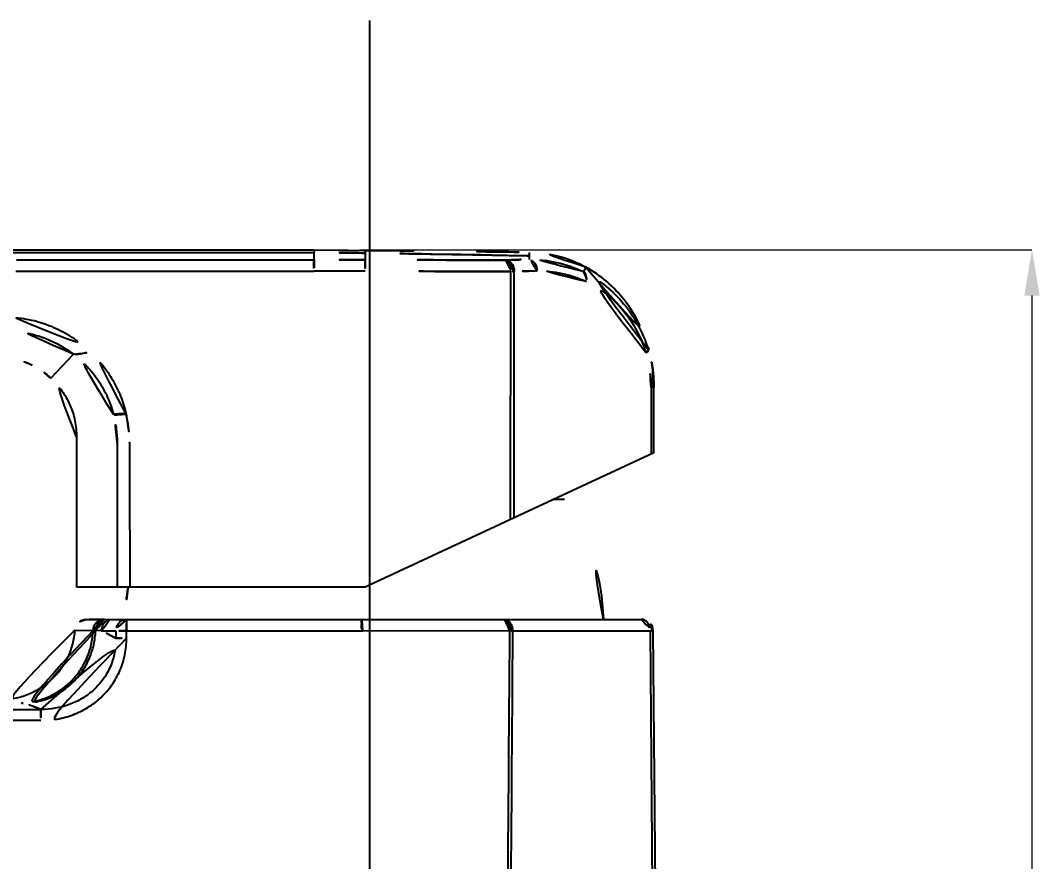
# Model space of a CAD drawing. Extents: x 16296660632 to 16296672714, y -37409619871 to -37409617455.
# Drawn here: x 16296672034.2 to 16296672123.3, y -37409617782.3 to -37409617708.8 of the extents above; entities that cross this region are included whole.
import ezdxf

# ---------------------------------------------------------------- set-up
doc = ezdxf.new("R2010")
doc.units = 0
doc.header["$LTSCALE"] = 10
doc.header["$MEASUREMENT"] = 0
doc.header["$PDMODE"] = 3
doc.header["$PDSIZE"] = -10
doc.linetypes.add('ACAD_ISO08W100', pattern=[36, 24, -3, 6, -3])
doc.layers.get('0').update_dxf_attribs({"linetype": 'CONTINUOUS'})
doc.layers.get('DEFPOINTS').update_dxf_attribs({"linetype": 'CONTINUOUS'})
doc.layers.add('02___PRT_ALL_AXES', color=7, linetype='CONTINUOUS')
doc.styles.add('Daelim Dimension', font='')
doc.styles.get('Daelim Dimension').set_extended_font_data('나눔고딕')
doc.dimstyles.new('DEFAULT', dxfattribs={"dimscale": 2, "dimtxt": 2, "dimasz": 2, "dimexe": 0, "dimexo": 2, "dimgap": 1, "dimtad": 1, "dimdec": 1, "dimzin": 9, "dimdsep": 46, "dimtxsty": 'Daelim Dimension', "dimcen": 0.5, "dimclrd": 252, "dimclre": 252, "dimclrt": 3, "dimadec": 1, "dimazin": 0, "dimtfac": 1, "dimtdec": 1, "dimtix": 1, "dimtmove": 0, "dimatfit": 3, "dimfxl": 1, "dimtolj": 1, "dimtzin": 1, "dimlwd": 9, "dimlwe": 9, "dimarcsym": 0})

# ---------------------------------------------------------------- blocks, each defined once
blk = doc.blocks.new('*D4')
at = {"color": 5, "lineweight": 9, "transparency": 16777216}
for p, q in [((16296672063.88, -37409617728.86393), (16296672122.59532, -37409617728.86393)), ((16296672122.59532, -37409617732.86393), (16296672122.59532, -37409617865.16254)), ((16296672094.1485, -37409617869.16254), (16296672122.59532, -37409617869.16254))]:
    blk.add_line(p, q, dxfattribs=at)
at = {"color": 5, "transparency": 16777216}
for points in [[(16296672121.92866, -37409617732.86393), (16296672123.26199, -37409617732.86393), (16296672122.59532, -37409617728.86393)], [(16296672121.92866, -37409617865.16254), (16296672123.26199, -37409617865.16254), (16296672122.59532, -37409617869.16254)]]:
    blk.add_solid(points, dxfattribs=at)
at = {"layer": 'DEFPOINTS', "color": 0, "transparency": 16777216}
for p in [(16296672059.88, -37409617728.86393), (16296672090.1485, -37409617869.16254), (16296672122.59532, -37409617869.16254)]:
    blk.add_point(p, dxfattribs=at)
at = {"color": 7, "transparency": 16777216, "insert": (16296672115.1876, -37409617799.01324), "char_height": 10, "attachment_point": 5, "rotation": 90, "style": 'Daelim Dimension'}
blk.add_mtext('\\A1;140', dxfattribs=at)

msp = doc.modelspace()

# ---------------------------------------------------------------- linework, layer by layer
at = {"color": 1, "linetype": 'ACAD_ISO08W100'}
msp.add_line((16296672064.74164, -37409617897.5214), (16296672064.74164, -37409617708.816849), dxfattribs=at)
at = {"color": 7, "linetype": 'Continuous'}
for p, q in [((16296671986.934879, -37409617728.863922), (16296672059.879999, -37409617728.86393)), ((16296672059.88154, -37409617728.863953), (16296672059.88154, -37409617729.082443)), ((16296672059.88154, -37409617728.863953), (16296672061.97286, -37409617728.884857)), ((16296672061.97286, -37409617728.884857), (16296672062.866091, -37409617728.893883)), ((16296672062.866091, -37409617728.893883), (16296672064.334629, -37409617728.908821)), ((16296672064.334629, -37409617728.908821), (16296672064.336, -37409617729.145973)), ((16296672064.334629, -37409617728.908821), (16296672066.37709, -37409617728.929893)), ((16296671982.397579, -37409617729.082481), (16296672059.88308, -37409617729.082527)), ((16296672033.88378, -37409617729.728233), (16296672059.88765, -37409617729.737038)), ((16296672059.881109, -37409617729.702789), (16296672059.881109, -37409617729.082413)), ((16296672064.336, -37409617729.145973), (16296672064.33493, -37409617729.741562)), ((16296672076.662081, -37409617729.763496), (16296672076.59766, -37409617729.765762)), ((16296672078.65737, -37409617729.08255), (16296672078.66507, -37409617729.383583)), ((16296672078.66507, -37409617729.383583), (16296672078.665119, -37409617729.709427)), ((16296672033.83696, -37409617730.717056), (16296672059.879169, -37409617730.727417)), ((16296672064.341591, -37409617730.732063), (16296672059.87879, -37409617730.730118)), ((16296672083.629089, -37409617730.376869), (16296672083.412661, -37409617730.769913)), ((16296672077.051371, -37409617730.760597), (16296672077.01067, -37409617752.443352)), ((16296672077.370239, -37409617752.275688), (16296672077.370239, -37409617730.759003)), ((16296672089.126829, -37409617737.576057), (16296672089.07295, -37409617737.590752)), ((16296672036.893311, -37409617740.080399), (16296672038.85812, -37409617737.970222)), ((16296672089.480671, -37409617739.450104), (16296672089.469391, -37409617739.351021)), ((16296672089.32008, -37409617740.862549), (16296672089.55945, -37409617740.862549)), ((16296672089.32008, -37409617740.862549), (16296672089.32008, -37409617746.703377)), ((16296672089.55945, -37409617746.591759), (16296672089.55945, -37409617740.862549)), ((16296672039.12389, -37409617745.204086), (16296672039.12373, -37409617758.351021)), ((16296672042.67395, -37409617745.797493), (16296672042.67235, -37409617748.375816)), ((16296672042.6728, -37409617745.697609), (16296672042.67395, -37409617745.797493)), ((16296672043.747841, -37409617745.73362), (16296672043.752609, -37409617748.202393)), ((16296672089.55945, -37409617746.591759), (16296672064.34164, -37409617758.351021)), ((16296672042.67234, -37409617748.375816), (16296672042.66865, -37409617758.351013)), ((16296672043.752609, -37409617748.202377), (16296672043.75297, -37409617748.314003)), ((16296672043.75296, -37409617748.314003), (16296672043.773729, -37409617758.351013)), ((16296672064.34164, -37409617758.351021), (16296672039.12369, -37409617758.351021)), ((16296672039.990311, -37409617761.151016), (16296672088.46814, -37409617761.151016)), ((16296672041.547319, -37409617761.150993), (16296672040.229271, -37409617761.151016)), ((16296672038.99305, -37409617762.084373), (16296672040.56974, -37409617762.12278)), ((16296672040.56922, -37409617762.122772), (16296672040.790119, -37409617762.129318)), ((16296672041.28293, -37409617762.151039), (16296672040.79011, -37409617762.129318)), ((16296672041.282709, -37409617762.151016), (16296672042.56513, -37409617762.151016)), ((16296672042.565121, -37409617762.151016), (16296672042.566971, -37409617762.80191)), ((16296672043.490971, -37409617762.802063), (16296672043.491131, -37409617762.142281)), ((16296672043.491131, -37409617762.142281), (16296672064.13644, -37409617762.142281)), ((16296672064.154421, -37409617762.13279), (16296672076.980579, -37409617762.142288)), ((16296672077.219101, -37409617762.146957), (16296672089.2286, -37409617762.142838)), ((16296672089.22858, -37409617762.142838), (16296672090.1485, -37409617869.162537)), ((16296672089.4681, -37409617762.142288), (16296672090.40205, -37409617869.162537)), ((16296671972.063919, -37409617769.063477), (16296672036.01605, -37409617769.018784)), ((16296672035.994381, -37409617769.994019), (16296671972.0413, -37409617770.038879))]:
    msp.add_line(p, q, dxfattribs=at)
for centre, radius, start, end in [((16296672044.606319, -37409620092.100166), 2363.267756, 89.234120045, 89.366364168), ((16296672083.380501, -37409617730.786583), 0.036286, 23.32383364, 27.47123978), ((16296672077.06571, -37409617740.816971), 12.488958, 15.04033313, 17.08559912), ((16296672078.24777, -37409617740.872467), 11.311677, 0.05027018, 16.86348864), ((16296672076.927259, -37409617740.851059), 12.631514, 6.82005689, 15.02673257), ((16296672032.126329, -37409617745.192734), 6.988386, 63.42468554, 79.70923864), ((16296672079.002649, -37409617740.87278), 10.317432, 0.05682716, 16.89045297), ((16296672032.12747, -37409617745.201012), 6.995281, 47.2679897, 63.46329516), ((16296672032.16135, -37409617745.163788), 6.944947, 47.05061293, 47.26490113), ((16296672032.170139, -37409617745.926872), 10.531927, 14.55113789, 14.84894186), ((16296672021.294781, -37409617745.666946), 22.453312, 359.82995546, 0.08873792), ((16296672039.990829, -37409617762.151016), 1, 90.08097867, 176.17837953), ((16296672088.46814, -37409617762.151016), 1, 0.50008551, 90), ((16296672076.555639, -37409617789.967697), 27.828655, 88.63394466, 89.12504797)]:
    msp.add_arc(centre, radius, start, end, dxfattribs=at)
for points, knots in [([(16296672066.37709, -37409617728.929893), (16296672066.74255, -37409617728.933723), (16296672068.196989, -37409617728.949028), (16296672069.65144, -37409617728.964737), (16296672070.740419, -37409617728.976921)], [0, 0, 0, 0, 0.251267971, 1, 1, 1, 1]), ([(16296672059.88765, -37409617729.737038), (16296672059.88257, -37409617729.749863), (16296672059.877159, -37409617729.78746), (16296672059.87141, -37409617729.857437), (16296672059.869341, -37409617729.955544), (16296672059.86832, -37409617730.131721), (16296672059.869249, -37409617730.391876), (16296672059.87499, -37409617730.610657), (16296672059.879169, -37409617730.727417)], [0, 0, 0, 0, 0.041707102, 0.113380247, 0.213216603, 0.338014988, 0.646551089, 1, 1, 1, 1]), ([(16296672059.87916, -37409617729.702797), (16296672059.880699, -37409617729.705521), (16296672059.88592, -37409617729.716232), (16296672059.887381, -37409617729.72834), (16296672059.88765, -37409617729.737061)], [0, 0, 0, 0, 0.263537096, 1, 1, 1, 1]), ([(16296672064.336, -37409617729.145973), (16296672063.965321, -37409617729.140633), (16296672062.48102, -37409617729.119263), (16296672060.99671, -37409617729.098297), (16296672059.88308, -37409617729.082458)], [0, 0, 0, 0, 0.249733223, 1, 1, 1, 1]), ([(16296672064.33494, -37409617729.741608), (16296672063.96484, -37409617729.741203), (16296672062.482389, -37409617729.73954), (16296672060.999941, -37409617729.738297), (16296672059.8876, -37409617729.737152)], [0, 0, 0, 0, 0.249658341, 1, 1, 1, 1]), ([(16296672064.33494, -37409617729.741524), (16296672064.337521, -37409617729.778069), (16296672064.338169, -37409617729.888962), (16296672064.341129, -37409617730.101883), (16296672064.3417, -37409617730.395477), (16296672064.34181, -37409617730.614883), (16296672064.341591, -37409617730.732063)], [0, 0, 0, 0, 0.110967093, 0.335544793, 0.645087325, 1, 1, 1, 1]), ([(16296672078.66506, -37409617729.383659), (16296672078.150249, -37409617729.365379), (16296672077.085119, -37409617729.350166), (16296672075.43759, -37409617729.316521), (16296672073.697769, -37409617729.287903), (16296672071.885799, -37409617729.258659), (16296672070.02607, -37409617729.229889), (16296672067.504499, -37409617729.191963), (16296672065.605021, -37409617729.1642), (16296672064.336, -37409617729.145973)], [0, 0, 0, 0, 0.107836159, 0.222969974, 0.34496771, 0.472085893, 0.602330723, 0.734321042, 1, 1, 1, 1]), ([(16296672076.600821, -37409617729.765503), (16296672074.62421, -37409617729.758919), (16296672070.53558, -37409617729.750252), (16296672066.446951, -37409617729.743797), (16296672064.33494, -37409617729.741524)], [0, 0, 0, 0, 0.483442885, 1, 1, 1, 1]), ([(16296672076.19413, -37409617729.043533), (16296672076.614031, -37409617729.049561), (16296672077.43539, -37409617729.059868), (16296672078.256821, -37409617729.070442), (16296672078.658131, -37409617729.082611)], [0, 0, 0, 0, 0.511236266, 1, 1, 1, 1]), ([(16296672076.59766, -37409617729.765762), (16296672076.63118, -37409617729.772003), (16296672076.6994, -37409617729.797783), (16296672076.78993, -37409617729.870323), (16296672076.8738, -37409617729.972061), (16296672076.960661, -37409617730.093674), (16296672077.023069, -37409617730.213516), (16296672077.056339, -37409617730.320442), (16296672077.07181, -37409617730.434349), (16296672077.061291, -37409617730.581589), (16296672077.052071, -37409617730.699829), (16296672077.051371, -37409617730.760597)], [0, 0, 0, 0, 0.08614269, 0.180197103, 0.289841435, 0.418327931, 0.557507707, 0.628778596, 0.700236577, 0.846465714, 1, 1, 1, 1]), ([(16296672076.662081, -37409617729.763527), (16296672076.994881, -37409617729.749931), (16296672077.662371, -37409617729.725197), (16296672078.330259, -37409617729.710587), (16296672078.665119, -37409617729.70945)], [0, 0, 0, 0, 0.498668406, 1, 1, 1, 1]), ([(16296672077.370239, -37409617730.759003), (16296672077.368151, -37409617730.637047), (16296672077.331091, -37409617730.398338), (16296672077.18144, -37409617730.083267), (16296672076.9538, -37409617729.851227), (16296672076.757681, -37409617729.775002), (16296672076.662081, -37409617729.763496)], [0, 0, 0, 0, 0.277296469, 0.540762171, 0.781082099, 1, 1, 1, 1]), ([(16296672079.35442, -37409617730.704422), (16296672079.35371, -37409617730.583313), (16296672079.31995, -37409617730.346138), (16296672079.175529, -37409617730.031998), (16296672078.952829, -37409617729.799606), (16296672078.759609, -37409617729.72197), (16296672078.665119, -37409617729.709457)], [0, 0, 0, 0, 0.277863466, 0.541298302, 0.781316116, 1, 1, 1, 1]), ([(16296672083.412701, -37409617730.769836), (16296672082.664989, -37409617730.418694), (16296672081.488911, -37409617730.013062), (16296672079.875521, -37409617729.745644), (16296672079.06724, -37409617729.706451), (16296672078.665119, -37409617729.709442)], [0, 0, 0, 0, 0.50584189, 0.753757158, 1, 1, 1, 1]), ([(16296672083.629101, -37409617730.376869), (16296672082.84528, -37409617729.943008), (16296672081.22056, -37409617729.296333), (16296672079.48782, -37409617729.082024), (16296672078.65737, -37409617729.08255)], [0, 0, 0, 0, 0.51895149, 1, 1, 1, 1]), ([(16296672079.35442, -37409617730.704399), (16296672079.02364, -37409617730.706131), (16296672078.362049, -37409617730.72094), (16296672077.70084, -37409617730.745613), (16296672077.370239, -37409617730.759003)], [0, 0, 0, 0, 0.499931992, 1, 1, 1, 1]), ([(16296672083.67647, -37409617731.636139), (16296672082.993679, -37409617731.322021), (16296672081.921709, -37409617730.961517), (16296672080.453671, -37409617730.728241), (16296672079.719521, -37409617730.698936), (16296672079.35442, -37409617730.704399)], [0, 0, 0, 0, 0.506369774, 0.75399584, 1, 1, 1, 1]), ([(16296672083.629089, -37409617730.376869), (16296672084.27397, -37409617730.733818), (16296672085.492451, -37409617731.585114), (16296672087.02652, -37409617733.196564), (16296672088.2271, -37409617735.068817), (16296672088.78688, -37409617736.443024), (16296672089.0035, -37409617737.147728)], [0, 0, 0, 0, 0.249967231, 0.499950214, 0.749971632, 1, 1, 1, 1]), ([(16296672077.049471, -37409617730.75975), (16296672074.977501, -37409617730.752731), (16296672070.741541, -37409617730.742897), (16296672066.505581, -37409617730.735428), (16296672064.341591, -37409617730.732742)], [0, 0, 0, 0, 0.489140403, 1, 1, 1, 1]), ([(16296672077.370239, -37409617730.759003), (16296672077.34623, -37409617730.759331), (16296672077.23995, -37409617730.760674), (16296672077.13365, -37409617730.760597), (16296672077.051371, -37409617730.760597)], [0, 0, 0, 0, 0.225859882, 1, 1, 1, 1]), ([(16296672083.41379, -37409617730.772186), (16296672083.47172, -37409617730.81131), (16296672083.57655, -37409617730.917793), (16296672083.673149, -37409617731.128502), (16296672083.709761, -37409617731.375954), (16296672083.69375, -37409617731.548737), (16296672083.67647, -37409617731.636139)], [0, 0, 0, 0, 0.220259452, 0.458439785, 0.719215524, 1, 1, 1, 1]), ([(16296672089.07304, -37409617737.591057), (16296672088.827971, -37409617736.782227), (16296672088.182631, -37409617735.274246), (16296672086.823191, -37409617733.339691), (16296672085.22537, -37409617731.827393), (16296672084.02471, -37409617731.07534), (16296672083.41379, -37409617730.772186)], [0, 0, 0, 0, 0.278823211, 0.536076673, 0.775003598, 1, 1, 1, 1]), ([(16296672088.87501, -37409617737.875107), (16296672088.64658, -37409617737.122437), (16296672088.04567, -37409617735.727226), (16296672086.785419, -37409617733.950897), (16296672085.32127, -37409617732.581001), (16296672084.22913, -37409617731.906082), (16296672083.67647, -37409617731.636139)], [0, 0, 0, 0, 0.283065511, 0.541401628, 0.778657753, 1, 1, 1, 1]), ([(16296672033.83651, -37409617734.812698), (16296672034.442471, -37409617734.871689), (16296672035.64732, -37409617735.089119), (16296672037.3734, -37409617735.711594), (16296672038.97419, -37409617736.608727), (16296672039.92852, -37409617737.37648), (16296672040.36969, -37409617737.796471)], [0, 0, 0, 0, 0.249944469, 0.49991575, 0.749933892, 1, 1, 1, 1]), ([(16296672038.858101, -37409617737.970261), (16296672038.12821, -37409617737.410332), (16296672036.904579, -37409617736.720909), (16296672035.14382, -37409617736.17054), (16296672034.23106, -37409617736.021584), (16296672033.77256, -37409617735.97879)], [0, 0, 0, 0, 0.499714611, 0.749855888, 1, 1, 1, 1]), ([(16296672038.858101, -37409617737.970207), (16296672038.95178, -37409617737.997803), (16296672039.17314, -37409617738.012283), (16296672039.527161, -37409617737.958702), (16296672039.931089, -37409617737.873016), (16296672040.219481, -37409617737.819107), (16296672040.37068, -37409617737.798149)], [0, 0, 0, 0, 0.191294577, 0.425727243, 0.700999175, 1, 1, 1, 1]), ([(16296672088.874969, -37409617737.875), (16296672088.908159, -37409617737.851196), (16296672088.96637, -37409617737.804916), (16296672089.034479, -37409617737.730957), (16296672089.0741, -37409617737.660141), (16296672089.07795, -37409617737.611191), (16296672089.07304, -37409617737.591057)], [0, 0, 0, 0, 0.338227199, 0.613697303, 0.828490764, 1, 1, 1, 1]), ([(16296672042.350349, -37409617743.227852), (16296672042.2138, -37409617742.710159), (16296672041.859249, -37409617741.693947), (16296672041.077299, -37409617740.283432), (16296672040.079, -37409617739.018127), (16296672039.282129, -37409617738.295853), (16296672038.858, -37409617737.970207)], [0, 0, 0, 0, 0.250156457, 0.500197819, 0.750156072, 1, 1, 1, 1]), ([(16296672043.44623, -37409617743.152992), (16296672043.326639, -37409617742.64547), (16296672043.008341, -37409617741.647491), (16296672042.32649, -37409617740.234009), (16296672041.44986, -37409617738.931961), (16296672040.745621, -37409617738.157539), (16296672040.36923, -37409617737.796959)], [0, 0, 0, 0, 0.249999843, 0.500107704, 0.750091983, 1, 1, 1, 1]), ([(16296672089.55945, -37409617740.862549), (16296672089.55945, -37409617740.751717), (16296672089.55657, -37409617740.541122), (16296672089.54509, -37409617740.243721), (16296672089.5315, -37409617740.018982), (16296672089.51951, -37409617739.859337), (16296672089.51086, -37409617739.755676), (16296672089.502501, -37409617739.663292), (16296672089.49465, -37409617739.582497), (16296672089.487551, -37409617739.513611), (16296672089.48144, -37409617739.456917), (16296672089.477011, -37409617739.417328), (16296672089.474199, -37409617739.391991), (16296672089.47241, -37409617739.377541), (16296672089.47147, -37409617739.366699), (16296672089.46973, -37409617739.357986), (16296672089.47057, -37409617739.354446), (16296672089.468849, -37409617739.351021), (16296672089.469391, -37409617739.351021)], [0, 0, 0, 0, 0.219450313, 0.41698697, 0.589294652, 0.665230656, 0.733981146, 0.795280575, 0.848918892, 0.894695657, 0.932408893, 0.961877686, 0.973490605, 0.983011208, 0.990430982, 0.9957414, 0.998933924, 1, 1, 1, 1]), ([(16296672039.12384, -37409617745.204086), (16296672039.12384, -37409617744.730682), (16296672039.023029, -37409617743.772202), (16296672038.58959, -37409617742.389351), (16296672037.872749, -37409617741.129883), (16296672037.23988, -37409617740.403023), (16296672036.89336, -37409617740.080452)], [0, 0, 0, 0, 0.247536166, 0.499999979, 0.752463778, 1, 1, 1, 1]), ([(16296672043.446239, -37409617743.152992), (16296672043.32658, -37409617743.159653), (16296672043.100731, -37409617743.177353), (16296672042.792, -37409617743.206863), (16296672042.570681, -37409617743.226189), (16296672042.43092, -37409617743.231468), (16296672042.37466, -37409617743.230217), (16296672042.350349, -37409617743.227852)], [0, 0, 0, 0, 0.327138295, 0.618227493, 0.846699534, 0.933312609, 1, 1, 1, 1]), ([(16296672043.457541, -37409617743.207451), (16296672043.33815, -37409617743.214127), (16296672043.112829, -37409617743.231728), (16296672042.804871, -37409617743.261452), (16296672042.58404, -37409617743.280052), (16296672042.444611, -37409617743.28479), (16296672042.388491, -37409617743.283279), (16296672042.36425, -37409617743.280762)], [0, 0, 0, 0, 0.327197799, 0.618262097, 0.84670192, 0.933306383, 1, 1, 1, 1]), ([(16296672042.672779, -37409617745.69754), (16296672042.672331, -37409617745.290527), (16296672042.625111, -37409617744.475479), (16296672042.466539, -37409617743.67453), (16296672042.364321, -37409617743.280731)], [0, 0, 0, 0, 0.500105777, 1, 1, 1, 1]), ([(16296672043.45775, -37409617743.206528), (16296672043.55158, -37409617743.604218), (16296672043.708269, -37409617744.407257), (16296672043.747339, -37409617745.224823), (16296672043.74802, -37409617745.632088)], [0, 0, 0, 0, 0.500817716, 1, 1, 1, 1]), ([(16296672040.56974, -37409617762.12278), (16296672040.573259, -37409617761.995293), (16296672040.629009, -37409617761.739792), (16296672040.847389, -37409617761.417618), (16296672041.168739, -37409617761.201828), (16296672041.42239, -37409617761.151123), (16296672041.54752, -37409617761.151016)], [0, 0, 0, 0, 0.252418785, 0.503321335, 0.752350451, 1, 1, 1, 1]), ([(16296672040.790119, -37409617762.129318), (16296672040.79283, -37409617762.001221), (16296672040.8472, -37409617761.744293), (16296672041.06465, -37409617761.419708), (16296672041.38615, -37409617761.20208), (16296672041.640421, -37409617761.151016), (16296672041.76576, -37409617761.151016)], [0, 0, 0, 0, 0.252774503, 0.503829381, 0.752712485, 1, 1, 1, 1]), ([(16296672041.282669, -37409617762.151016), (16296672041.282669, -37409617762.021133), (16296672041.33256, -37409617761.75972), (16296672041.547091, -37409617761.42746), (16296672041.869329, -37409617761.203682), (16296672042.12586, -37409617761.151016), (16296672042.25214, -37409617761.151016)], [0, 0, 0, 0, 0.253529422, 0.50493037, 0.753507863, 1, 1, 1, 1]), ([(16296672043.51755, -37409617761.151016), (16296672043.393419, -37409617761.151016), (16296672043.14056, -37409617761.203957), (16296672042.82411, -37409617761.428429), (16296672042.613859, -37409617761.760513), (16296672042.565121, -37409617762.021172), (16296672042.565121, -37409617762.151016)], [0, 0, 0, 0, 0.244382071, 0.492047607, 0.744369975, 1, 1, 1, 1]), ([(16296672043.490141, -37409617762.142281), (16296672043.49015, -37409617762.077797), (16296672043.49052, -37409617761.951134), (16296672043.49205, -37409617761.767319), (16296672043.494511, -37409617761.597969), (16296672043.49778, -37409617761.449829), (16296672043.50123, -37409617761.342087), (16296672043.504471, -37409617761.270714), (16296672043.50679, -37409617761.229073), (16296672043.5093, -37409617761.197067), (16296672043.511539, -37409617761.172119), (16296672043.514151, -37409617761.160294), (16296672043.51573, -37409617761.151016), (16296672043.51755, -37409617761.151016)], [0, 0, 0, 0, 0.194872686, 0.38279572, 0.555517097, 0.706679176, 0.830671592, 0.881049771, 0.922976686, 0.955986929, 0.9798613, 0.994475851, 1, 1, 1, 1]), ([(16296672064.042191, -37409617761.151016), (16296672064.04175, -37409617761.151016), (16296672064.041719, -37409617761.153526), (16296672064.04097, -37409617761.156464), (16296672064.040649, -37409617761.163063), (16296672064.039789, -37409617761.175827), (16296672064.039101, -37409617761.198303), (16296672064.038349, -37409617761.231903), (16296672064.03739, -37409617761.274673), (16296672064.03562, -37409617761.325981), (16296672064.033819, -37409617761.385429), (16296672064.034451, -37409617761.452477), (16296672064.038219, -37409617761.526192), (16296672064.037729, -37409617761.636574), (16296672064.02013, -37409617761.75222), (16296672064.016609, -37409617761.874847), (16296672064.04249, -37409617761.969109), (16296672064.09395, -37409617762.053383), (16296672064.134001, -37409617762.106354), (16296672064.154169, -37409617762.133072)], [0, 0, 0, 0, 0.001305123, 0.004976414, 0.011038228, 0.019479444, 0.043437773, 0.07665878, 0.118763122, 0.16933655, 0.227892342, 0.293910358, 0.366767614, 0.44528622, 0.61839631, 0.711042573, 0.804252821, 0.901395052, 1, 1, 1, 1]), ([(16296672076.980579, -37409617762.142288), (16296672076.98, -37409617762.014923), (16296672076.955351, -37409617761.773537), (16296672076.86389, -37409617761.494667), (16296672076.754709, -37409617761.31987), (16296672076.665001, -37409617761.22541), (16296672076.565269, -37409617761.165527), (16296672076.492941, -37409617761.151016), (16296672076.458651, -37409617761.151016)], [0, 0, 0, 0, 0.315036041, 0.595977949, 0.716469671, 0.822273419, 0.915199331, 1, 1, 1, 1]), ([(16296672077.219101, -37409617762.146957), (16296672077.2187, -37409617762.018387), (16296672077.18144, -37409617761.767326), (16296672077.020229, -37409617761.439827), (16296672076.770729, -37409617761.209351), (16296672076.55875, -37409617761.151016), (16296672076.45862, -37409617761.151016)], [0, 0, 0, 0, 0.280252722, 0.543748068, 0.781721139, 1, 1, 1, 1]), ([(16296672088.46814, -37409617761.151016), (16296672088.5679, -37409617761.151016), (16296672088.77915, -37409617761.208893), (16296672089.02828, -37409617761.438118), (16296672089.18996, -37409617761.764236), (16296672089.2278, -37409617762.014557), (16296672089.2286, -37409617762.142838)], [0, 0, 0, 0, 0.21811632, 0.456033875, 0.719542273, 1, 1, 1, 1]), ([(16296672038.992729, -37409617762.084328), (16296672038.965611, -37409617762.490173), (16296672038.834539, -37409617763.298843), (16296672038.415199, -37409617764.452164), (16296672037.78738, -37409617765.507111), (16296672036.97365, -37409617766.426102), (16296672036.00242, -37409617767.176712), (16296672034.90793, -37409617767.73275), (16296672033.72921, -37409617768.074219), (16296672032.913589, -37409617768.151047), (16296672032.506849, -37409617768.151016)], [0, 0, 0, 0, 0.124990386, 0.250007151, 0.374998966, 0.499999922, 0.625000885, 0.749992687, 0.875009515, 1, 1, 1, 1]), ([(16296672040.569201, -37409617762.122772), (16296672040.55485, -37409617762.537407), (16296672040.44784, -37409617763.365929), (16296672040.059139, -37409617764.554482), (16296672039.455931, -37409617765.647774), (16296672038.6605, -37409617766.605423), (16296672037.70149, -37409617767.392197), (16296672036.613951, -37409617767.979446), (16296672035.438169, -37409617768.344833), (16296672034.622101, -37409617768.431862), (16296672034.21546, -37409617768.435211)], [0, 0, 0, 0, 0.12606939, 0.252094232, 0.377850181, 0.50322284, 0.628114828, 0.75248838, 0.876433198, 1, 1, 1, 1]), ([(16296672040.79011, -37409617762.129318), (16296672040.776581, -37409617762.544197), (16296672040.67123, -37409617763.373611), (16296672040.2854, -37409617764.564407), (16296672039.68527, -37409617765.66124), (16296672038.893061, -37409617766.623573), (16296672037.9373, -37409617767.415962), (16296672036.85293, -37409617768.009537), (16296672035.68013, -37409617768.381653), (16296672034.86549, -37409617768.473282), (16296672034.459539, -37409617768.478844)], [0, 0, 0, 0, 0.126078191, 0.252191464, 0.378075202, 0.503569176, 0.628530771, 0.752883949, 0.876692916, 1, 1, 1, 1]), ([(16296672042.56699, -37409617762.801903), (16296672042.346081, -37409617762.670021), (16296672041.926729, -37409617762.435127), (16296672041.49011, -37409617762.233047), (16296672041.282709, -37409617762.151016)], [0, 0, 0, 0, 0.535647951, 1, 1, 1, 1]), ([(16296672043.490141, -37409617762.142288), (16296672043.29908, -37409617762.142883), (16296672042.990749, -37409617762.145073), (16296672042.682369, -37409617762.147461), (16296672042.565121, -37409617762.151016)], [0, 0, 0, 0, 0.619590896, 1, 1, 1, 1]), ([(16296672089.46813, -37409617762.142288), (16296672089.468121, -37409617762.14196), (16296672089.466061, -37409617762.142532), (16296672089.46385, -37409617762.141861), (16296672089.45857, -37409617762.142151), (16296672089.448481, -37409617762.141876), (16296672089.43062, -37409617762.142014), (16296672089.40391, -37409617762.141983), (16296672089.369761, -37409617762.14212), (16296672089.31052, -37409617762.142357), (16296672089.262659, -37409617762.142632), (16296672089.22858, -37409617762.142838)], [0, 0, 0, 0, 0.004126638, 0.016379244, 0.036723909, 0.06511618, 0.145857069, 0.258031531, 0.400767559, 0.573112754, 1, 1, 1, 1]), ([(16296672036.016029, -37409617769.014587), (16296672036.85113, -37409617769.021118), (16296672038.123381, -37409617768.8106), (16296672039.644329, -37409617768.092293), (16296672040.6633, -37409617767.336838), (16296672041.50485, -37409617766.386757), (16296672042.12602, -37409617765.2789), (16296672042.49699, -37409617764.065353), (16296672042.572781, -37409617763.221741), (16296672042.56698, -37409617762.801903)], [0, 0, 0, 0, 0.248958518, 0.374001531, 0.499156346, 0.624366967, 0.749593052, 0.874829311, 1, 1, 1, 1]), ([(16296672043.490971, -37409617762.802063), (16296672043.49231, -37409617763.28344), (16296672043.39863, -37409617764.249474), (16296672042.966829, -37409617765.637932), (16296672042.257509, -37409617766.907959), (16296672041.302099, -37409617768.004288), (16296672040.14539, -37409617768.884537), (16296672038.840389, -37409617769.523247), (16296672037.440491, -37409617769.907753), (16296672036.475679, -37409617769.99321), (16296672035.994381, -37409617769.994019)], [0, 0, 0, 0, 0.125008891, 0.250036766, 0.375026731, 0.500021692, 0.625017391, 0.749997499, 0.875014028, 1, 1, 1, 1]), ([(16296672042.566971, -37409617762.80191), (16296672042.684179, -37409617762.798363), (16296672042.992559, -37409617762.795959), (16296672043.30089, -37409617762.79377), (16296672043.49197, -37409617762.793182)], [0, 0, 0, 0, 0.380310792, 1, 1, 1, 1]), ([(16296672034.45953, -37409617768.478844), (16296672034.43854, -37409617768.474426), (16296672034.356819, -37409617768.457893), (16296672034.274599, -37409617768.443764), (16296672034.213289, -37409617768.434898)], [0, 0, 0, 0, 0.257121235, 1, 1, 1, 1]), ([(16296672036.016041, -37409617769.01458), (16296672035.7439, -37409617768.893822), (16296672035.23439, -37409617768.686867), (16296672034.705879, -37409617768.530472), (16296672034.45953, -37409617768.478844)], [0, 0, 0, 0, 0.541874591, 1, 1, 1, 1]), ([(16296672036.01605, -37409617769.018784), (16296672036.01362, -37409617769.032578), (16296672036.01055, -37409617769.070229), (16296672036.004089, -37409617769.180878), (16296672035.99902, -37409617769.37767), (16296672035.99485, -37409617769.665161), (16296672035.994181, -37409617769.879532), (16296672035.99432, -37409617769.99398)], [0, 0, 0, 0, 0.043106963, 0.115901514, 0.340946405, 0.648102548, 1, 1, 1, 1])]:
    msp.add_open_spline(points, degree=3, knots=knots, dxfattribs=at)
for points in [[(16296672043.446239, -37409617743.152992), (16296672043.45034, -37409617743.171066), (16296672043.453529, -37409617743.189346), (16296672043.45755, -37409617743.207451)], [(16296672076.257681, -37409617869.162537), (16296672076.46348, -37409617833.488907), (16296672076.70639, -37409617797.815468), (16296672076.980579, -37409617762.142288)], [(16296672077.21911, -37409617762.144897), (16296672076.96384, -37409617797.817238), (16296672076.737841, -37409617833.489807), (16296672076.545641, -37409617869.162537)]]:
    msp.add_open_spline(points, degree=3, dxfattribs=at)
at = {"layer": '02___PRT_ALL_AXES', "color": 7, "linetype": 'Continuous'}
msp.add_line((16296672081.74748, -37409617750.679466), (16296672080.793341, -37409617750.679466), dxfattribs=at)
for start, end in [(2.80269654, 33.29191631), (169.47731697, 177.19730346)]:
    msp.add_arc((16296672064.24164, -37409617762.175133), 20.94288, start, end, dxfattribs=at)

# ---------------------------------------------------------------- dimensions: what is measured, and where the dimension line sits
dim = msp.add_linear_dim(base=(16296672122.59532, -37409617869.162537), p1=(16296672059.879999, -37409617728.86393), p2=(16296672090.1485, -37409617869.162537), angle=90, dimstyle='DEFAULT', override={"dimtxt": 5, "dimdec": 0, "dimclrd": 5, "dimclre": 5, "dimclrt": 7})
dim.commit()
dim.dimension.update_dxf_attribs({"geometry": '*D4', "text_midpoint": (16296672115.187599, -37409617799.013237)})

doc.saveas('drawing.dxf')
